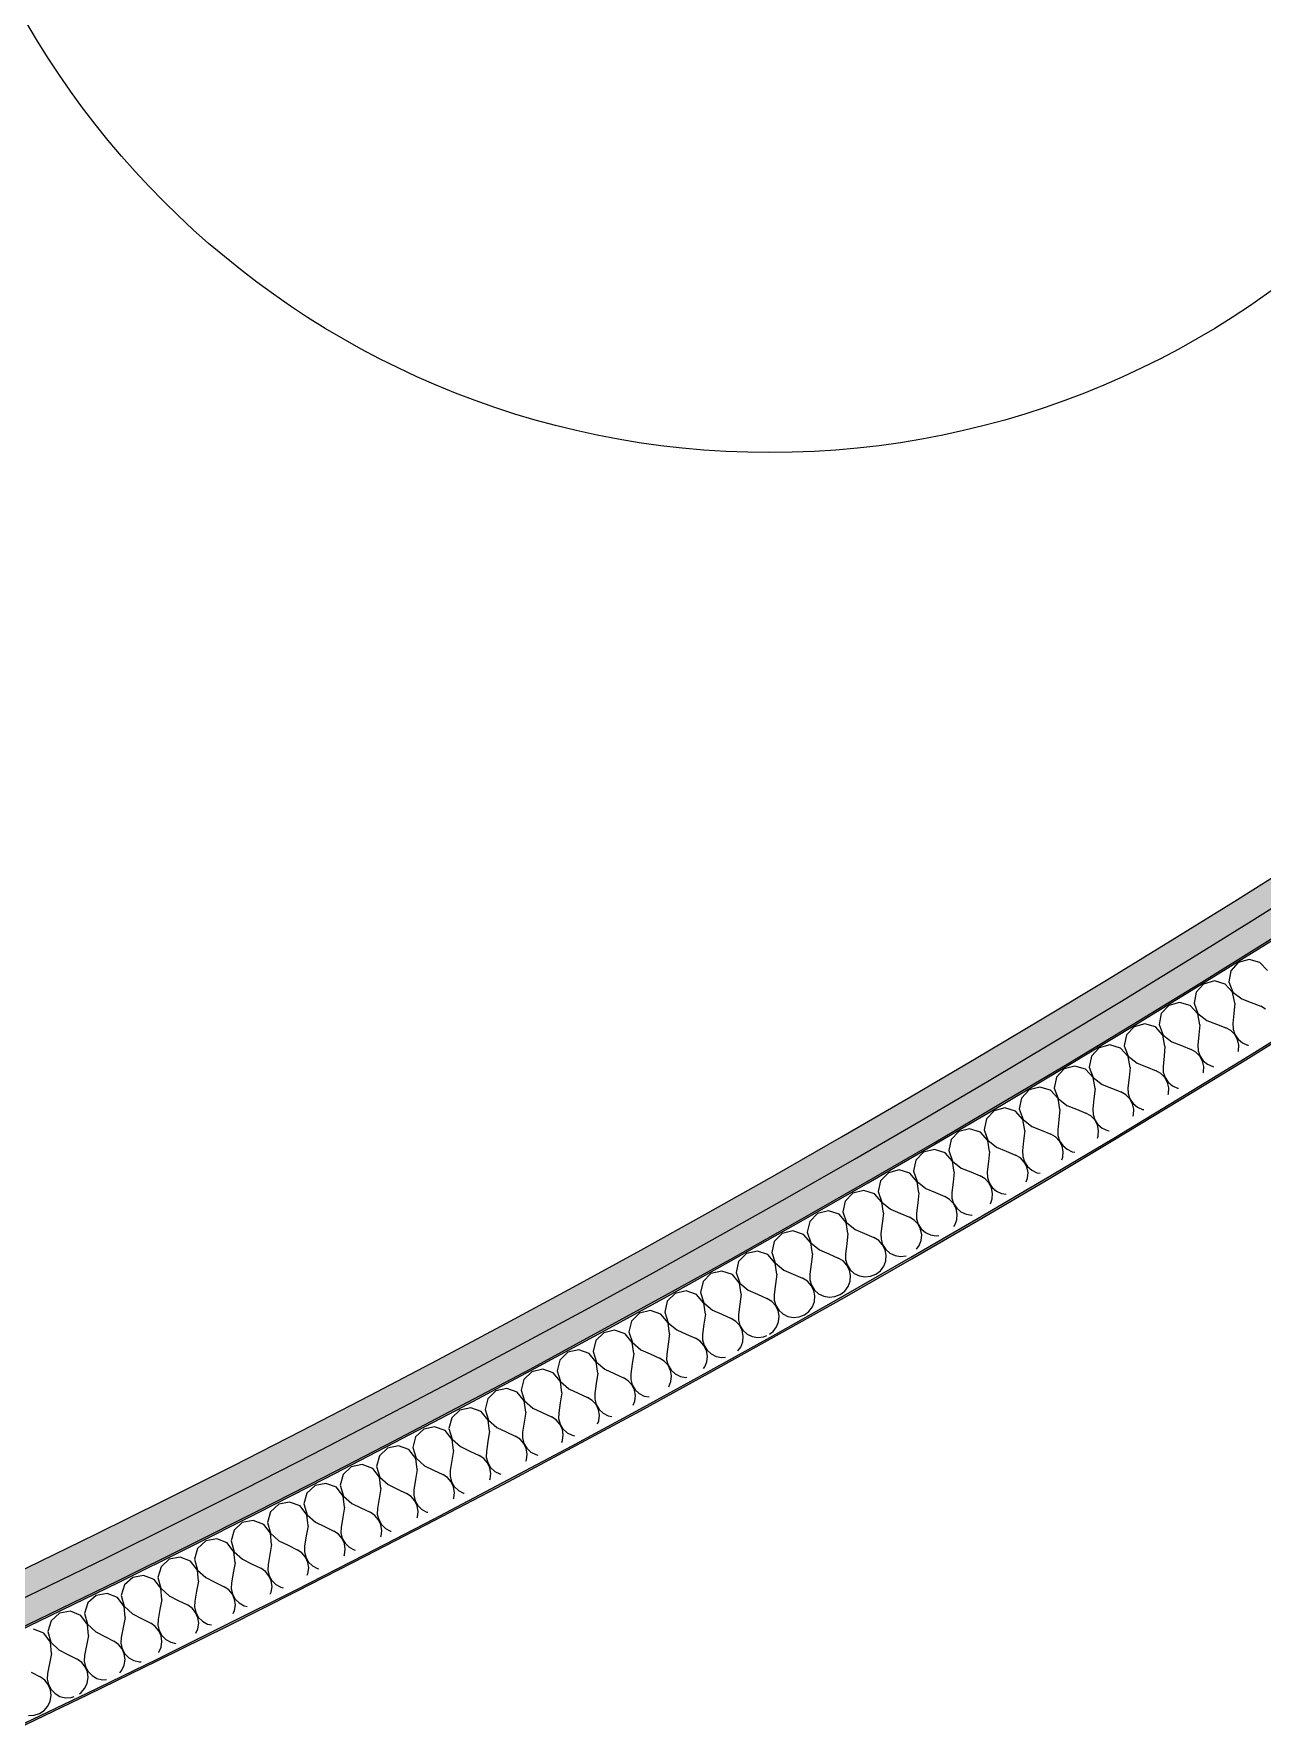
# Model space of a CAD drawing. Header units: millimetres. Extents: x -50172 to 90294, y -80883 to 25069.
# Drawn here: x -23674 to -22958, y -50187 to -49199 of the extents above; entities that cross this region are included whole.
import ezdxf
from ezdxf.enums import TextEntityAlignment as Align

# ---------------------------------------------------------------- set-up
doc = ezdxf.new("R2010")
doc.units = ezdxf.units.MM
doc.header["$MEASUREMENT"] = 0
doc.layers.add('New_A-15-MG_Structural_Grid_Phase_2', color=7, linetype='Continuous')
doc.layers.add('New_A-25-M_Wall_Int', color=7, linetype='Continuous')
for name, color, linetype, lineweight, true_color in [('New_A-15-MG_Structural_Grid_Phase_2_Pen_No__222', 7, 'Continuous', 13, 0x65af33), ('New_A-25-M_Wall_Int_Pen_No__107', 7, 'Continuous', 15, 0xa6a6a6), ('New_A-25-M_Wall_Int_Pen_No__81', 7, 'Continuous', 20, 0x6a6a6a)]:
    doc.layers.add(name, color=color, linetype=linetype, lineweight=lineweight, true_color=true_color)
doc.layers.add('New_A-25-M_Wall_Int_Pen_No__1', color=7, linetype='Continuous', lineweight=13)
doc.layers.add('New_A-25-M_Wall_Int_Pen_No__150', color=7, linetype='Continuous', lineweight=0)
doc.styles.add('GENERATED_STYLE_4', font='')
doc.styles.get('GENERATED_STYLE_4').set_extended_font_data('Swis721 BT')

# ---------------------------------------------------------------- blocks, each defined once
blk = doc.blocks.new('*X403')
at = {"layer": 'New_A-25-M_Wall_Int_Pen_No__150', "linetype": 'Continuous'}
for p, q in [((-22976.68, -49744.91), (-22977.88, -49751.3)), ((-22972.3, -49740.09), (-22976.68, -49744.91)), ((-22966.05, -49738.3), (-22972.3, -49740.09)), ((-22959.79, -49740.05), (-22966.05, -49738.3)), ((-22955.38, -49744.83), (-22959.79, -49740.05)), ((-22992.53, -49752.63), (-22996.92, -49757.43)), ((-22986.27, -49750.86), (-22992.53, -49752.63)), ((-22980.01, -49752.63), (-22986.27, -49750.86)), ((-22975.62, -49757.42), (-22980.01, -49752.63)), ((-22977.88, -49751.3), (-22975.54, -49757.37)), ((-23012.8, -49765.11), (-23017.2, -49769.89)), ((-23006.53, -49763.35), (-23012.8, -49765.11)), ((-23000.28, -49765.14), (-23006.53, -49763.35)), ((-22996.92, -49757.43), (-22998.14, -49763.82)), ((-22998.14, -49763.82), (-22995.82, -49769.9)), ((-22974.4, -49763.82), (-22975.62, -49757.42)), ((-22975.54, -49757.37), (-22970.35, -49761.3)), ((-22974.4, -49763.82), (-22974.94, -49769.75)), ((-22970.35, -49761.3), (-22964.8, -49763.46)), ((-22964.8, -49763.46), (-22959.24, -49765.62)), ((-23017.2, -49769.89), (-23018.44, -49776.28)), ((-22995.9, -49769.95), (-23000.28, -49765.14)), ((-22994.71, -49776.35), (-22995.9, -49769.95)), ((-22995.82, -49769.9), (-22990.64, -49773.85)), ((-22990.64, -49773.85), (-22985.1, -49776.02)), ((-22974.94, -49769.75), (-22975.48, -49775.69)), ((-22956.37, -49767.21), (-22959.24, -49765.62)), ((-23037.52, -49782.29), (-23038.78, -49788.67)), ((-23033.1, -49777.52), (-23037.52, -49782.29)), ((-23026.83, -49775.78), (-23033.1, -49777.52)), ((-23020.58, -49777.59), (-23026.83, -49775.78)), ((-23016.22, -49782.42), (-23020.58, -49777.59)), ((-23018.44, -49776.28), (-23016.14, -49782.37)), ((-23015.05, -49788.82), (-23016.22, -49782.42)), ((-23016.14, -49782.37), (-23010.98, -49786.33)), ((-22995.26, -49782.28), (-22995.82, -49788.21)), ((-22994.71, -49776.35), (-22995.26, -49782.28)), ((-22985.1, -49776.02), (-22979.55, -49778.2)), ((-22976.68, -49779.8), (-22979.55, -49778.2)), ((-22974.36, -49782.13), (-22976.68, -49779.8)), ((-22975.48, -49775.69), (-22975.33, -49778.97)), ((-22975.33, -49778.97), (-22974.28, -49782.08)), ((-22972.78, -49785.01), (-22974.36, -49782.13)), ((-22974.28, -49782.08), (-22972.42, -49784.79)), ((-22972.42, -49784.79), (-22969.89, -49786.88)), ((-23057.88, -49794.62), (-23059.16, -49801)), ((-23053.45, -49789.87), (-23057.88, -49794.62)), ((-23047.17, -49788.15), (-23053.45, -49789.87)), ((-23040.93, -49789.98), (-23047.17, -49788.15)), ((-23036.58, -49794.82), (-23040.93, -49789.98)), ((-23038.78, -49788.67), (-23036.5, -49794.77)), ((-23036.5, -49794.77), (-23031.35, -49798.75)), ((-23015.62, -49794.75), (-23016.2, -49800.68)), ((-23015.05, -49788.82), (-23015.62, -49794.75)), ((-23010.98, -49786.33), (-23005.44, -49788.52)), ((-23005.44, -49788.52), (-22999.89, -49790.71)), ((-22997.03, -49792.33), (-22999.89, -49790.71)), ((-22994.72, -49794.67), (-22997.03, -49792.33)), ((-22995.82, -49788.21), (-22995.68, -49791.5)), ((-22995.68, -49791.5), (-22994.64, -49794.62)), ((-22993.14, -49797.55), (-22994.72, -49794.67)), ((-22994.64, -49794.62), (-22992.79, -49797.33)), ((-22972.04, -49788.21), (-22972.78, -49785.01)), ((-22972.35, -49791.91), (-22972.21, -49791.5)), ((-22972.21, -49791.5), (-22972.04, -49788.21)), ((-22969.89, -49786.88), (-22966.87, -49788.2)), ((-22966.87, -49788.2), (-22966.42, -49788.26)), ((-23073.83, -49802.15), (-23078.28, -49806.89)), ((-23067.55, -49800.45), (-23073.83, -49802.15)), ((-23061.31, -49802.3), (-23067.55, -49800.45)), ((-23056.98, -49807.15), (-23061.31, -49802.3)), ((-23059.16, -49801), (-23056.9, -49807.1)), ((-23035.43, -49801.22), (-23036.58, -49794.82)), ((-23035.43, -49801.22), (-23036.02, -49807.15)), ((-23031.35, -49798.75), (-23025.82, -49800.96)), ((-23025.82, -49800.96), (-23020.28, -49803.16)), ((-23017.42, -49804.79), (-23020.28, -49803.16)), ((-23016.2, -49800.68), (-23016.07, -49803.96)), ((-23016.07, -49803.96), (-23015.04, -49807.08)), ((-22992.42, -49800.75), (-22993.14, -49797.55)), ((-22992.79, -49797.33), (-22990.26, -49799.43)), ((-22992.74, -49804.45), (-22992.6, -49804.04)), ((-22992.6, -49804.04), (-22992.42, -49800.75)), ((-22990.26, -49799.43), (-22987.25, -49800.76)), ((-22987.25, -49800.76), (-22986.83, -49800.82)), ((-23094.25, -49814.36), (-23098.72, -49819.09)), ((-23087.97, -49812.68), (-23094.25, -49814.36)), ((-23081.74, -49814.56), (-23087.97, -49812.68)), ((-23078.28, -49806.89), (-23079.58, -49813.26)), ((-23079.58, -49813.26), (-23077.34, -49819.37)), ((-23055.85, -49813.56), (-23056.98, -49807.15)), ((-23056.9, -49807.1), (-23051.76, -49811.1)), ((-23055.85, -49813.56), (-23056.46, -49819.49)), ((-23051.76, -49811.1), (-23046.24, -49813.33)), ((-23046.24, -49813.33), (-23040.71, -49815.55)), ((-23036.02, -49807.15), (-23036.62, -49813.08)), ((-23036.62, -49813.08), (-23036.5, -49816.36)), ((-23015.12, -49807.13), (-23017.42, -49804.79)), ((-23013.55, -49810.02), (-23015.12, -49807.13)), ((-23015.04, -49807.08), (-23013.2, -49809.8)), ((-23012.83, -49813.23), (-23013.55, -49810.02)), ((-23013.2, -49809.8), (-23010.68, -49811.91)), ((-23013.02, -49816.51), (-23012.83, -49813.23)), ((-23010.68, -49811.91), (-23007.67, -49813.25)), ((-23007.67, -49813.25), (-23007.16, -49813.32)), ((-23098.72, -49819.09), (-23100.04, -49825.46)), ((-23077.42, -49819.42), (-23081.74, -49814.56)), ((-23076.31, -49825.83), (-23077.42, -49819.42)), ((-23077.34, -49819.37), (-23072.21, -49823.38)), ((-23072.21, -49823.38), (-23066.69, -49825.63)), ((-23056.46, -49819.49), (-23057.08, -49825.41)), ((-23037.86, -49817.19), (-23040.71, -49815.55)), ((-23035.56, -49819.54), (-23037.86, -49817.19)), ((-23036.5, -49816.36), (-23035.48, -49819.49)), ((-23034, -49822.43), (-23035.56, -49819.54)), ((-23035.48, -49819.49), (-23033.64, -49822.21)), ((-23033.29, -49825.64), (-23034, -49822.43)), ((-23033.64, -49822.21), (-23031.13, -49824.33)), ((-23031.13, -49824.33), (-23028.13, -49825.68)), ((-23013.21, -49817.04), (-23013.02, -49816.51)), ((-23119.2, -49831.23), (-23120.53, -49837.6)), ((-23114.71, -49826.51), (-23119.2, -49831.23)), ((-23108.43, -49824.86), (-23114.71, -49826.51)), ((-23102.2, -49826.75), (-23108.43, -49824.86)), ((-23097.9, -49831.63), (-23102.2, -49826.75)), ((-23100.04, -49825.46), (-23097.81, -49831.58)), ((-23096.8, -49838.04), (-23097.9, -49831.63)), ((-23097.81, -49831.58), (-23092.7, -49835.61)), ((-23076.94, -49831.76), (-23077.57, -49837.68)), ((-23076.31, -49825.83), (-23076.94, -49831.76)), ((-23066.69, -49825.63), (-23061.17, -49827.87)), ((-23058.33, -49829.52), (-23061.17, -49827.87)), ((-23056.04, -49831.87), (-23058.33, -49829.52)), ((-23057.08, -49825.41), (-23056.96, -49828.7)), ((-23056.96, -49828.7), (-23055.96, -49831.83)), ((-23054.49, -49834.77), (-23056.04, -49831.87)), ((-23055.96, -49831.83), (-23054.13, -49834.56)), ((-23033.76, -49829.68), (-23033.49, -49828.92)), ((-23033.49, -49828.92), (-23033.29, -49825.64)), ((-23028.13, -49825.68), (-23027.42, -49825.78)), ((-23139.71, -49843.3), (-23141.07, -49849.66)), ((-23135.21, -49838.6), (-23139.71, -49843.3)), ((-23128.92, -49836.96), (-23135.21, -49838.6)), ((-23122.7, -49838.87), (-23128.92, -49836.96)), ((-23118.41, -49843.77), (-23122.7, -49838.87)), ((-23120.53, -49837.6), (-23118.33, -49843.72)), ((-23117.34, -49850.19), (-23118.41, -49843.77)), ((-23118.33, -49843.72), (-23113.23, -49847.76)), ((-23097.45, -49843.96), (-23098.11, -49849.89)), ((-23096.8, -49838.04), (-23097.45, -49843.96)), ((-23092.7, -49835.61), (-23087.19, -49837.87)), ((-23087.19, -49837.87), (-23081.68, -49840.13)), ((-23078.84, -49841.78), (-23081.68, -49840.13)), ((-23076.56, -49844.15), (-23078.84, -49841.78)), ((-23077.57, -49837.68), (-23077.47, -49840.97)), ((-23077.47, -49840.97), (-23076.47, -49844.1)), ((-23075.01, -49847.05), (-23076.56, -49844.15)), ((-23076.47, -49844.1), (-23074.66, -49846.83)), ((-23053.79, -49837.98), (-23054.49, -49834.77)), ((-23054.4, -49842.38), (-23054, -49841.26)), ((-23054.13, -49834.56), (-23051.62, -49836.68)), ((-23054, -49841.26), (-23053.79, -49837.98)), ((-23051.62, -49836.68), (-23048.63, -49838.04)), ((-23048.63, -49838.04), (-23047.6, -49838.19)), ((-23155.75, -49850.62), (-23160.26, -49855.31)), ((-23149.45, -49849), (-23155.75, -49850.62)), ((-23143.24, -49850.94), (-23149.45, -49849)), ((-23138.97, -49855.84), (-23143.24, -49850.94)), ((-23141.07, -49849.66), (-23138.88, -49855.79)), ((-23117.34, -49850.19), (-23118.01, -49856.11)), ((-23113.23, -49847.76), (-23107.73, -49850.04)), ((-23107.73, -49850.04), (-23102.22, -49852.32)), ((-23099.38, -49853.98), (-23102.22, -49852.32)), ((-23097.11, -49856.36), (-23099.38, -49853.98)), ((-23098.11, -49849.89), (-23098.02, -49853.17)), ((-23098.02, -49853.17), (-23097.03, -49856.31)), ((-23075.11, -49855.12), (-23074.55, -49853.54)), ((-23074.33, -49850.26), (-23075.01, -49847.05)), ((-23074.66, -49846.83), (-23072.16, -49848.97)), ((-23074.55, -49853.54), (-23074.33, -49850.26)), ((-23072.16, -49848.97), (-23069.16, -49850.34)), ((-23069.16, -49850.34), (-23067.7, -49850.56)), ((-23176.33, -49862.58), (-23180.85, -49867.25)), ((-23170.02, -49860.98), (-23176.33, -49862.58)), ((-23163.82, -49862.93), (-23170.02, -49860.98)), ((-23159.56, -49867.85), (-23163.82, -49862.93)), ((-23160.26, -49855.31), (-23161.64, -49861.67)), ((-23161.64, -49861.67), (-23159.48, -49867.8)), ((-23137.92, -49862.26), (-23138.97, -49855.84)), ((-23138.88, -49855.79), (-23133.8, -49859.85)), ((-23137.92, -49862.26), (-23138.6, -49868.18)), ((-23133.8, -49859.85), (-23128.3, -49862.15)), ((-23128.3, -49862.15), (-23122.8, -49864.45)), ((-23118.01, -49856.11), (-23118.68, -49862.03)), ((-23118.68, -49862.03), (-23118.6, -49865.31)), ((-23095.58, -49859.26), (-23097.11, -49856.36)), ((-23097.03, -49856.31), (-23095.22, -49859.05)), ((-23094.9, -49862.48), (-23095.58, -49859.26)), ((-23095.22, -49859.05), (-23092.73, -49861.19)), ((-23095.13, -49865.76), (-23094.9, -49862.48)), ((-23092.73, -49861.19), (-23089.74, -49862.57)), ((-23089.74, -49862.57), (-23087.73, -49862.88)), ((-23190.63, -49872.89), (-23196.94, -49874.47)), ((-23184.43, -49874.86), (-23190.63, -49872.89)), ((-23180.85, -49867.25), (-23182.25, -49873.61)), ((-23182.25, -49873.61), (-23180.11, -49879.75)), ((-23158.53, -49874.28), (-23159.56, -49867.85)), ((-23159.48, -49867.8), (-23154.4, -49871.88)), ((-23154.4, -49871.88), (-23148.91, -49874.2)), ((-23138.6, -49868.18), (-23139.29, -49874.1)), ((-23119.97, -49866.12), (-23122.8, -49864.45)), ((-23117.71, -49868.5), (-23119.97, -49866.12)), ((-23118.6, -49865.31), (-23117.62, -49868.45)), ((-23116.18, -49871.41), (-23117.71, -49868.5)), ((-23117.62, -49868.45), (-23115.82, -49871.2)), ((-23115.52, -49874.63), (-23116.18, -49871.41)), ((-23115.82, -49871.2), (-23113.34, -49873.35)), ((-23113.34, -49873.35), (-23110.35, -49874.73)), ((-23095.92, -49867.91), (-23095.13, -49865.76)), ((-23201.48, -49879.13), (-23202.9, -49885.48)), ((-23196.94, -49874.47), (-23201.48, -49879.13)), ((-23180.19, -49879.8), (-23184.43, -49874.86)), ((-23179.18, -49886.22), (-23180.19, -49879.8)), ((-23180.11, -49879.75), (-23175.05, -49883.84)), ((-23159.23, -49880.19), (-23159.95, -49886.11)), ((-23158.53, -49874.28), (-23159.23, -49880.19)), ((-23148.91, -49874.2), (-23143.42, -49876.51)), ((-23140.6, -49878.19), (-23143.42, -49876.51)), ((-23138.34, -49880.58), (-23140.6, -49878.19)), ((-23139.29, -49874.1), (-23139.22, -49877.39)), ((-23139.22, -49877.39), (-23138.26, -49880.53)), ((-23136.83, -49883.49), (-23138.34, -49880.58)), ((-23138.26, -49880.53), (-23136.47, -49883.28)), ((-23136.17, -49886.71), (-23136.83, -49883.49)), ((-23136.47, -49883.28), (-23133.99, -49885.44)), ((-23116.8, -49880.76), (-23115.76, -49877.91)), ((-23115.76, -49877.91), (-23115.52, -49874.63)), ((-23110.35, -49874.73), (-23107.69, -49875.16)), ((-23222.15, -49890.94), (-23223.59, -49897.28)), ((-23217.59, -49886.3), (-23222.15, -49890.94)), ((-23211.28, -49884.74), (-23217.59, -49886.3)), ((-23205.08, -49886.73), (-23211.28, -49884.74)), ((-23200.86, -49891.67), (-23205.08, -49886.73)), ((-23202.9, -49885.48), (-23200.77, -49891.63)), ((-23199.87, -49898.11), (-23200.86, -49891.67)), ((-23200.77, -49891.63), (-23195.73, -49895.74)), ((-23179.9, -49892.14), (-23180.63, -49898.05)), ((-23179.18, -49886.22), (-23179.9, -49892.14)), ((-23175.05, -49883.84), (-23169.56, -49886.17)), ((-23169.56, -49886.17), (-23164.08, -49888.5)), ((-23161.26, -49890.19), (-23164.08, -49888.5)), ((-23159.01, -49892.59), (-23161.26, -49890.19)), ((-23159.95, -49886.11), (-23159.88, -49889.4)), ((-23159.88, -49889.4), (-23158.93, -49892.54)), ((-23157.51, -49895.51), (-23159.01, -49892.59)), ((-23158.93, -49892.54), (-23157.15, -49895.3)), ((-23138.16, -49893.9), (-23137.56, -49893.08)), ((-23137.56, -49893.08), (-23136.42, -49889.99)), ((-23136.42, -49889.99), (-23136.17, -49886.71)), ((-23133.99, -49885.44), (-23131.01, -49886.83)), ((-23131.01, -49886.83), (-23127.75, -49887.36)), ((-23127.75, -49887.36), (-23127.48, -49887.33)), ((-23242.85, -49902.68), (-23244.31, -49909.03)), ((-23238.28, -49898.06), (-23242.85, -49902.68)), ((-23231.96, -49896.52), (-23238.28, -49898.06)), ((-23225.77, -49898.53), (-23231.96, -49896.52)), ((-23221.56, -49903.49), (-23225.77, -49898.53)), ((-23223.59, -49897.28), (-23221.48, -49903.44)), ((-23220.6, -49909.92), (-23221.56, -49903.49)), ((-23221.48, -49903.44), (-23216.45, -49907.56)), ((-23199.87, -49898.11), (-23200.61, -49904.02)), ((-23195.73, -49895.74), (-23190.25, -49898.09)), ((-23190.25, -49898.09), (-23184.78, -49900.43)), ((-23181.96, -49902.13), (-23184.78, -49900.43)), ((-23179.72, -49904.53), (-23181.96, -49902.13)), ((-23180.63, -49898.05), (-23180.58, -49901.34)), ((-23180.58, -49901.34), (-23179.64, -49904.48)), ((-23158.27, -49905.09), (-23157.12, -49902.01)), ((-23156.86, -49898.73), (-23157.51, -49895.51)), ((-23157.15, -49895.3), (-23154.67, -49897.46)), ((-23157.12, -49902.01), (-23156.86, -49898.73)), ((-23154.67, -49897.46), (-23151.7, -49898.87)), ((-23151.7, -49898.87), (-23148.45, -49899.41)), ((-23148.45, -49899.41), (-23146.81, -49899.22)), ((-23259.01, -49909.75), (-23263.59, -49914.36)), ((-23252.68, -49908.23), (-23259.01, -49909.75)), ((-23246.5, -49910.26), (-23252.68, -49908.23)), ((-23242.31, -49915.24), (-23246.5, -49910.26)), ((-23244.31, -49909.03), (-23242.22, -49915.19)), ((-23220.6, -49909.92), (-23221.36, -49915.83)), ((-23216.45, -49907.56), (-23210.98, -49909.93)), ((-23210.98, -49909.93), (-23205.51, -49912.3)), ((-23202.7, -49914), (-23205.51, -49912.3)), ((-23200.61, -49904.02), (-23201.36, -49909.93)), ((-23201.36, -49909.93), (-23201.32, -49913.22)), ((-23201.32, -49913.22), (-23200.38, -49916.36)), ((-23178.22, -49907.46), (-23179.72, -49904.53)), ((-23179.64, -49904.48), (-23177.86, -49907.25)), ((-23177.59, -49910.68), (-23178.22, -49907.46)), ((-23177.86, -49907.25), (-23175.4, -49909.42)), ((-23177.86, -49913.96), (-23177.59, -49910.68)), ((-23175.4, -49909.42), (-23172.43, -49910.84)), ((-23172.43, -49910.84), (-23169.18, -49911.38)), ((-23169.18, -49911.38), (-23166.02, -49911.04)), ((-23159.85, -49907.24), (-23158.27, -49905.09)), ((-23279.77, -49921.38), (-23284.37, -49925.98)), ((-23273.44, -49919.88), (-23279.77, -49921.38)), ((-23267.27, -49921.93), (-23273.44, -49919.88)), ((-23263.09, -49926.92), (-23267.27, -49921.93)), ((-23263.59, -49914.36), (-23265.07, -49920.7)), ((-23265.07, -49920.7), (-23263, -49926.87)), ((-23241.36, -49921.67), (-23242.31, -49915.24)), ((-23242.22, -49915.19), (-23237.2, -49919.33)), ((-23241.36, -49921.67), (-23242.14, -49927.58)), ((-23237.2, -49919.33), (-23231.74, -49921.71)), ((-23231.74, -49921.71), (-23226.28, -49924.1)), ((-23221.36, -49915.83), (-23222.12, -49921.74)), ((-23222.12, -49921.74), (-23222.1, -49925.03)), ((-23200.47, -49916.41), (-23202.7, -49914)), ((-23198.98, -49919.34), (-23200.47, -49916.41)), ((-23200.38, -49916.36), (-23198.62, -49919.14)), ((-23198.35, -49922.57), (-23198.98, -49919.34)), ((-23198.64, -49925.85), (-23198.35, -49922.57)), ((-23198.62, -49919.14), (-23196.16, -49921.32)), ((-23196.16, -49921.32), (-23193.19, -49922.74)), ((-23193.19, -49922.74), (-23189.95, -49923.3)), ((-23189.95, -49923.3), (-23186.67, -49922.95)), ((-23186.67, -49922.95), (-23183.6, -49921.72)), ((-23183.6, -49921.72), (-23180.99, -49919.7)), ((-23180.99, -49919.7), (-23179.02, -49917.04)), ((-23179.02, -49917.04), (-23177.86, -49913.96)), ((-23300.57, -49932.94), (-23305.19, -49937.53)), ((-23294.24, -49931.46), (-23300.57, -49932.94)), ((-23288.07, -49933.53), (-23294.24, -49931.46)), ((-23284.37, -49925.98), (-23285.87, -49932.31)), ((-23285.87, -49932.31), (-23283.82, -49938.49)), ((-23262.16, -49933.36), (-23263.09, -49926.92)), ((-23263, -49926.87), (-23258, -49931.03)), ((-23258, -49931.03), (-23252.55, -49933.43)), ((-23242.14, -49927.58), (-23242.93, -49933.49)), ((-23223.48, -49925.81), (-23226.28, -49924.1)), ((-23221.25, -49928.23), (-23223.48, -49925.81)), ((-23222.1, -49925.03), (-23221.17, -49928.18)), ((-23219.77, -49931.16), (-23221.25, -49928.23)), ((-23221.17, -49928.18), (-23219.41, -49930.96)), ((-23219.16, -49934.39), (-23219.77, -49931.16)), ((-23219.41, -49930.96), (-23216.96, -49933.14)), ((-23216.96, -49933.14), (-23214, -49934.58)), ((-23204.4, -49933.58), (-23201.78, -49931.57)), ((-23201.78, -49931.57), (-23199.81, -49928.93)), ((-23199.81, -49928.93), (-23198.64, -49925.85)), ((-23315.07, -49942.98), (-23321.41, -49944.44)), ((-23308.91, -49945.07), (-23315.07, -49942.98)), ((-23305.19, -49937.53), (-23306.71, -49943.85)), ((-23283.91, -49938.53), (-23288.07, -49933.53)), ((-23283, -49944.98), (-23283.91, -49938.53)), ((-23283.82, -49938.49), (-23278.83, -49942.66)), ((-23278.83, -49942.66), (-23273.38, -49945.08)), ((-23262.96, -49939.26), (-23263.76, -49945.17)), ((-23262.16, -49933.36), (-23262.96, -49939.26)), ((-23252.55, -49933.43), (-23247.09, -49935.83)), ((-23244.29, -49937.55), (-23247.09, -49935.83)), ((-23242.07, -49939.98), (-23244.29, -49937.55)), ((-23242.93, -49933.49), (-23242.91, -49936.77)), ((-23242.91, -49936.77), (-23241.99, -49939.93)), ((-23240.61, -49942.91), (-23242.07, -49939.98)), ((-23241.99, -49939.93), (-23240.24, -49942.71)), ((-23240, -49946.14), (-23240.61, -49942.91)), ((-23240.24, -49942.71), (-23237.8, -49944.91)), ((-23222.61, -49943.38), (-23220.63, -49940.74)), ((-23220.63, -49940.74), (-23219.45, -49937.67)), ((-23219.45, -49937.67), (-23219.16, -49934.39)), ((-23214, -49934.58), (-23210.75, -49935.15)), ((-23210.75, -49935.15), (-23207.47, -49934.81)), ((-23207.47, -49934.81), (-23204.4, -49933.58)), ((-23326.04, -49949.01), (-23327.58, -49955.33)), ((-23321.41, -49944.44), (-23326.04, -49949.01)), ((-23304.76, -49950.08), (-23308.91, -49945.07)), ((-23306.71, -49943.85), (-23304.68, -49950.03)), ((-23303.87, -49956.53), (-23304.76, -49950.08)), ((-23304.68, -49950.03), (-23299.7, -49954.22)), ((-23283.82, -49950.88), (-23284.64, -49956.78)), ((-23283, -49944.98), (-23283.82, -49950.88)), ((-23273.38, -49945.08), (-23267.94, -49947.49)), ((-23265.14, -49949.23), (-23267.94, -49947.49)), ((-23262.93, -49951.66), (-23265.14, -49949.23)), ((-23263.76, -49945.17), (-23263.76, -49948.45)), ((-23263.76, -49948.45), (-23262.85, -49951.61)), ((-23261.47, -49954.6), (-23262.93, -49951.66)), ((-23262.85, -49951.61), (-23261.11, -49954.4)), ((-23243.48, -49955.13), (-23241.5, -49952.49)), ((-23241.5, -49952.49), (-23240.3, -49949.42)), ((-23240.3, -49949.42), (-23240, -49946.14)), ((-23237.8, -49944.91), (-23234.84, -49946.35)), ((-23234.84, -49946.35), (-23231.6, -49946.93)), ((-23231.6, -49946.93), (-23228.31, -49946.6)), ((-23228.31, -49946.6), (-23225.24, -49945.39)), ((-23225.24, -49945.39), (-23222.61, -49943.38)), ((-23346.92, -49960.42), (-23348.48, -49966.74)), ((-23342.28, -49955.87), (-23346.92, -49960.42)), ((-23335.94, -49954.43), (-23342.28, -49955.87)), ((-23329.78, -49956.54), (-23335.94, -49954.43)), ((-23325.65, -49961.56), (-23329.78, -49956.54)), ((-23327.58, -49955.33), (-23325.57, -49961.52)), ((-23324.78, -49968.01), (-23325.65, -49961.56)), ((-23325.57, -49961.52), (-23320.6, -49965.72)), ((-23304.71, -49962.43), (-23305.55, -49968.33)), ((-23303.87, -49956.53), (-23304.71, -49962.43)), ((-23299.7, -49954.22), (-23294.26, -49956.66)), ((-23294.26, -49956.66), (-23288.82, -49959.09)), ((-23286.03, -49960.84), (-23288.82, -49959.09)), ((-23283.83, -49963.27), (-23286.03, -49960.84)), ((-23284.64, -49956.78), (-23284.64, -49960.07)), ((-23284.64, -49960.07), (-23283.75, -49963.23)), ((-23262.4, -49964.18), (-23261.19, -49961.11)), ((-23260.88, -49957.83), (-23261.47, -49954.6)), ((-23261.19, -49961.11), (-23260.88, -49957.83)), ((-23261.11, -49954.4), (-23258.67, -49956.6)), ((-23258.67, -49956.6), (-23255.72, -49958.05)), ((-23255.72, -49958.05), (-23252.48, -49958.64)), ((-23252.48, -49958.64), (-23249.19, -49958.32)), ((-23249.19, -49958.32), (-23247.18, -49957.54)), ((-23245.53, -49956.68), (-23243.48, -49955.13)), ((-23367.85, -49971.77), (-23369.43, -49978.08)), ((-23363.19, -49967.23), (-23367.85, -49971.77)), ((-23356.84, -49965.81), (-23363.19, -49967.23)), ((-23350.69, -49967.94), (-23356.84, -49965.81)), ((-23346.58, -49972.98), (-23350.69, -49967.94)), ((-23348.48, -49966.74), (-23346.49, -49972.94)), ((-23324.78, -49968.01), (-23325.64, -49973.91)), ((-23320.6, -49965.72), (-23315.17, -49968.18)), ((-23315.17, -49968.18), (-23309.74, -49970.63)), ((-23306.96, -49972.38), (-23309.74, -49970.63)), ((-23304.76, -49974.82), (-23306.96, -49972.38)), ((-23305.55, -49968.33), (-23305.57, -49971.61)), ((-23305.57, -49971.61), (-23304.68, -49974.78)), ((-23282.38, -49966.22), (-23283.83, -49963.27)), ((-23283.75, -49963.23), (-23282.02, -49966.02)), ((-23281.8, -49969.45), (-23282.38, -49966.22)), ((-23282.12, -49972.73), (-23281.8, -49969.45)), ((-23282.02, -49966.02), (-23279.59, -49968.23)), ((-23279.59, -49968.23), (-23276.64, -49969.69)), ((-23276.64, -49969.69), (-23273.4, -49970.29)), ((-23273.4, -49970.29), (-23271.29, -49970.09)), ((-23264.01, -49966.3), (-23262.4, -49964.18)), ((-23384.14, -49978.53), (-23388.81, -49983.06)), ((-23377.78, -49977.13), (-23384.14, -49978.53)), ((-23371.64, -49979.28), (-23377.78, -49977.13)), ((-23367.54, -49984.33), (-23371.64, -49979.28)), ((-23369.43, -49978.08), (-23367.46, -49984.29)), ((-23345.73, -49979.43), (-23346.61, -49985.33)), ((-23345.73, -49979.43), (-23346.58, -49972.98)), ((-23346.49, -49972.94), (-23341.54, -49977.16)), ((-23341.54, -49977.16), (-23336.12, -49979.63)), ((-23336.12, -49979.63), (-23330.7, -49982.09)), ((-23327.92, -49983.85), (-23330.7, -49982.09)), ((-23326.5, -49979.81), (-23326.52, -49983.09)), ((-23325.64, -49973.91), (-23326.5, -49979.81)), ((-23303.32, -49977.77), (-23304.76, -49974.82)), ((-23304.68, -49974.78), (-23302.96, -49977.57)), ((-23302.75, -49981.01), (-23303.32, -49977.77)), ((-23303.08, -49984.28), (-23302.75, -49981.01)), ((-23302.96, -49977.57), (-23300.53, -49979.79)), ((-23300.53, -49979.79), (-23297.59, -49981.26)), ((-23297.59, -49981.26), (-23294.35, -49981.87)), ((-23294.35, -49981.87), (-23293.82, -49981.83)), ((-23284.06, -49976.74), (-23283.33, -49975.79)), ((-23283.33, -49975.79), (-23282.12, -49972.73)), ((-23405.12, -49989.76), (-23409.8, -49994.27)), ((-23398.76, -49988.38), (-23405.12, -49989.76)), ((-23392.62, -49990.55), (-23398.76, -49988.38)), ((-23388.54, -49995.62), (-23392.62, -49990.55)), ((-23388.81, -49983.06), (-23390.41, -49989.36)), ((-23390.41, -49989.36), (-23388.46, -49995.57)), ((-23366.72, -49990.79), (-23367.61, -49996.68)), ((-23366.72, -49990.79), (-23367.54, -49984.33)), ((-23367.46, -49984.29), (-23362.52, -49988.52)), ((-23362.52, -49988.52), (-23357.1, -49991.01)), ((-23357.1, -49991.01), (-23351.69, -49993.49)), ((-23347.49, -49991.22), (-23347.52, -49994.51)), ((-23346.61, -49985.33), (-23347.49, -49991.22)), ((-23325.73, -49986.31), (-23327.92, -49983.85)), ((-23326.52, -49983.09), (-23325.65, -49986.26)), ((-23324.3, -49989.26), (-23325.73, -49986.31)), ((-23325.65, -49986.26), (-23323.94, -49989.06)), ((-23323.74, -49992.5), (-23324.3, -49989.26)), ((-23323.94, -49989.06), (-23321.52, -49991.29)), ((-23321.52, -49991.29), (-23318.58, -49992.77)), ((-23304.27, -49987.27), (-23303.08, -49984.28)), ((-23426.13, -50000.93), (-23430.83, -50005.42)), ((-23419.77, -49999.57), (-23426.13, -50000.93)), ((-23413.64, -50001.75), (-23419.77, -49999.57)), ((-23409.58, -50006.83), (-23413.64, -50001.75)), ((-23409.8, -49994.27), (-23411.42, -50000.57)), ((-23411.42, -50000.57), (-23409.49, -50006.79)), ((-23387.74, -50002.07), (-23388.65, -50007.96)), ((-23387.74, -50002.07), (-23388.54, -49995.62)), ((-23388.46, -49995.57), (-23383.53, -49999.82)), ((-23383.53, -49999.82), (-23378.12, -50002.33)), ((-23378.12, -50002.33), (-23372.72, -50004.83)), ((-23367.61, -49996.68), (-23368.51, -50002.57)), ((-23348.92, -49995.26), (-23351.69, -49993.49)), ((-23346.74, -49997.72), (-23348.92, -49995.26)), ((-23347.52, -49994.51), (-23346.65, -49997.68)), ((-23345.32, -50000.68), (-23346.74, -49997.72)), ((-23346.65, -49997.68), (-23344.95, -50000.48)), ((-23344.76, -50003.92), (-23345.32, -50000.68)), ((-23344.95, -50000.48), (-23342.54, -50002.72)), ((-23325.01, -49998.07), (-23324.08, -49995.77)), ((-23324.08, -49995.77), (-23323.74, -49992.5)), ((-23318.58, -49992.77), (-23315.84, -49993.29)), ((-23447.19, -50012.02), (-23451.9, -50016.5)), ((-23440.82, -50010.69), (-23447.19, -50012.02)), ((-23434.7, -50012.89), (-23440.82, -50010.69)), ((-23430.83, -50005.42), (-23432.47, -50011.72)), ((-23432.47, -50011.72), (-23430.56, -50017.94)), ((-23408.79, -50013.29), (-23409.58, -50006.83)), ((-23409.49, -50006.79), (-23404.58, -50011.05)), ((-23404.58, -50011.05), (-23399.18, -50013.58)), ((-23388.65, -50007.96), (-23389.57, -50013.85)), ((-23369.95, -50006.61), (-23372.72, -50004.83)), ((-23367.78, -50009.07), (-23369.95, -50006.61)), ((-23368.51, -50002.57), (-23368.55, -50005.85)), ((-23368.55, -50005.85), (-23367.69, -50009.03)), ((-23366.37, -50012.04), (-23367.78, -50009.07)), ((-23367.69, -50009.03), (-23366, -50011.84)), ((-23365.82, -50015.28), (-23366.37, -50012.04)), ((-23366, -50011.84), (-23363.6, -50014.08)), ((-23345.81, -50008.9), (-23345.12, -50007.19)), ((-23345.12, -50007.19), (-23344.76, -50003.92)), ((-23342.54, -50002.72), (-23339.61, -50004.21)), ((-23339.61, -50004.21), (-23337.56, -50004.61)), ((-23461.9, -50021.74), (-23468.27, -50023.05)), ((-23455.79, -50023.96), (-23461.9, -50021.74)), ((-23451.9, -50016.5), (-23453.56, -50022.8)), ((-23430.65, -50017.98), (-23434.7, -50012.89)), ((-23429.88, -50024.45), (-23430.65, -50017.98)), ((-23430.56, -50017.94), (-23425.66, -50022.22)), ((-23409.72, -50019.18), (-23410.66, -50025.06)), ((-23408.79, -50013.29), (-23409.72, -50019.18)), ((-23399.18, -50013.58), (-23393.78, -50016.1)), ((-23391.02, -50017.88), (-23393.78, -50016.1)), ((-23388.86, -50020.35), (-23391.02, -50017.88)), ((-23389.57, -50013.85), (-23389.62, -50017.13)), ((-23389.62, -50017.13), (-23388.77, -50020.31)), ((-23387.46, -50023.32), (-23388.86, -50020.35)), ((-23388.77, -50020.31), (-23387.09, -50023.13)), ((-23366.69, -50019.78), (-23366.19, -50018.55)), ((-23366.19, -50018.55), (-23365.82, -50015.28)), ((-23363.6, -50014.08), (-23360.67, -50015.58)), ((-23360.67, -50015.58), (-23359.2, -50015.87)), ((-23473, -50027.52), (-23474.68, -50033.81)), ((-23468.27, -50023.05), (-23473, -50027.52)), ((-23451.75, -50029.07), (-23455.79, -50023.96)), ((-23453.56, -50022.8), (-23451.67, -50029.02)), ((-23451.01, -50035.53), (-23451.75, -50029.07)), ((-23451.67, -50029.02), (-23446.78, -50033.32)), ((-23430.83, -50030.33), (-23431.79, -50036.21)), ((-23429.88, -50024.45), (-23430.83, -50030.33)), ((-23425.66, -50022.22), (-23420.27, -50024.76)), ((-23420.27, -50024.76), (-23414.88, -50027.3)), ((-23412.13, -50029.09), (-23414.88, -50027.3)), ((-23409.97, -50031.57), (-23412.13, -50029.09)), ((-23410.66, -50025.06), (-23410.72, -50028.35)), ((-23410.72, -50028.35), (-23409.89, -50031.53)), ((-23408.58, -50034.54), (-23409.97, -50031.57)), ((-23409.89, -50031.53), (-23408.21, -50034.35)), ((-23387.65, -50030.69), (-23387.3, -50029.84)), ((-23386.92, -50026.57), (-23387.46, -50023.32)), ((-23387.3, -50029.84), (-23386.92, -50026.57)), ((-23387.09, -50023.13), (-23384.69, -50025.38)), ((-23384.69, -50025.38), (-23381.77, -50026.89)), ((-23381.77, -50026.89), (-23380.74, -50027.09)), ((-23494.14, -50038.47), (-23495.84, -50044.75)), ((-23489.39, -50034.02), (-23494.14, -50038.47)), ((-23483.02, -50032.72), (-23489.39, -50034.02)), ((-23476.91, -50034.96), (-23483.02, -50032.72)), ((-23472.89, -50040.08), (-23476.91, -50034.96)), ((-23474.68, -50033.81), (-23472.81, -50040.04)), ((-23472.17, -50046.55), (-23472.89, -50040.08)), ((-23472.81, -50040.04), (-23467.94, -50044.35)), ((-23451.98, -50041.41), (-23452.95, -50047.29)), ((-23451.01, -50035.53), (-23451.98, -50041.41)), ((-23446.78, -50033.32), (-23441.4, -50035.88)), ((-23441.4, -50035.88), (-23436.02, -50038.43)), ((-23433.27, -50040.23), (-23436.02, -50038.43)), ((-23431.12, -50042.72), (-23433.27, -50040.23)), ((-23431.79, -50036.21), (-23431.86, -50039.49)), ((-23431.86, -50039.49), (-23431.03, -50042.67)), ((-23408.69, -50041.65), (-23408.44, -50041.06)), ((-23408.05, -50037.79), (-23408.58, -50034.54)), ((-23408.44, -50041.06), (-23408.05, -50037.79)), ((-23408.21, -50034.35), (-23405.82, -50036.61)), ((-23405.82, -50036.61), (-23402.9, -50038.12)), ((-23402.9, -50038.12), (-23402.2, -50038.27)), ((-23515.31, -50049.35), (-23517.03, -50055.63)), ((-23510.55, -50044.92), (-23515.31, -50049.35)), ((-23504.17, -50043.64), (-23510.55, -50044.92)), ((-23498.07, -50045.9), (-23504.17, -50043.64)), ((-23494.07, -50051.03), (-23498.07, -50045.9)), ((-23495.84, -50044.75), (-23493.98, -50050.99)), ((-23493.37, -50057.5), (-23494.07, -50051.03)), ((-23493.98, -50050.99), (-23489.12, -50055.32)), ((-23472.17, -50046.55), (-23473.16, -50052.42)), ((-23467.94, -50044.35), (-23462.56, -50046.93)), ((-23462.56, -50046.93), (-23457.19, -50049.5)), ((-23454.44, -50051.31), (-23457.19, -50049.5)), ((-23452.3, -50053.8), (-23454.44, -50051.31)), ((-23452.95, -50047.29), (-23453.04, -50050.57)), ((-23453.04, -50050.57), (-23452.22, -50053.76)), ((-23429.74, -50045.7), (-23431.12, -50042.72)), ((-23431.03, -50042.67), (-23429.37, -50045.5)), ((-23429.22, -50048.94), (-23429.74, -50045.7)), ((-23429.62, -50052.21), (-23429.22, -50048.94)), ((-23429.37, -50045.5), (-23426.99, -50047.77)), ((-23426.99, -50047.77), (-23424.07, -50049.3)), ((-23424.07, -50049.3), (-23423.57, -50049.4)), ((-23536.51, -50060.17), (-23538.25, -50066.43)), ((-23531.74, -50055.74), (-23536.51, -50060.17)), ((-23525.36, -50054.49), (-23531.74, -50055.74)), ((-23519.27, -50056.77), (-23525.36, -50054.49)), ((-23515.28, -50061.91), (-23519.27, -50056.77)), ((-23517.03, -50055.63), (-23515.19, -50061.87)), ((-23493.37, -50057.5), (-23494.37, -50063.37)), ((-23489.12, -50055.32), (-23483.76, -50057.91)), ((-23483.76, -50057.91), (-23478.39, -50060.49)), ((-23475.66, -50062.32), (-23478.39, -50060.49)), ((-23474.15, -50058.3), (-23474.24, -50061.59)), ((-23474.24, -50061.59), (-23473.44, -50064.77)), ((-23473.16, -50052.42), (-23474.15, -50058.3)), ((-23450.93, -50056.78), (-23452.3, -50053.8)), ((-23452.22, -50053.76), (-23450.56, -50056.59)), ((-23450.43, -50060.03), (-23450.93, -50056.78)), ((-23450.84, -50063.3), (-23450.43, -50060.03)), ((-23450.56, -50056.59), (-23448.19, -50058.86)), ((-23448.19, -50058.86), (-23445.28, -50060.4)), ((-23445.28, -50060.4), (-23444.86, -50060.49)), ((-23429.8, -50052.64), (-23429.62, -50052.21)), ((-23557.75, -50070.91), (-23559.51, -50077.18)), ((-23552.97, -50066.51), (-23557.75, -50070.91)), ((-23546.58, -50065.27), (-23552.97, -50066.51)), ((-23540.49, -50067.57), (-23546.58, -50065.27)), ((-23536.52, -50072.73), (-23540.49, -50067.57)), ((-23538.25, -50066.43), (-23536.44, -50072.68)), ((-23514.6, -50068.38), (-23515.62, -50074.25)), ((-23514.6, -50068.38), (-23515.28, -50061.91)), ((-23515.19, -50061.87), (-23510.35, -50066.21)), ((-23510.35, -50066.21), (-23504.99, -50068.82)), ((-23504.99, -50068.82), (-23499.63, -50071.43)), ((-23496.9, -50073.26), (-23499.63, -50071.43)), ((-23495.38, -50069.25), (-23495.49, -50072.53)), ((-23494.37, -50063.37), (-23495.38, -50069.25)), ((-23473.52, -50064.82), (-23475.66, -50062.32)), ((-23472.16, -50067.8), (-23473.52, -50064.82)), ((-23473.44, -50064.77), (-23471.79, -50067.61)), ((-23471.67, -50071.05), (-23472.16, -50067.8)), ((-23472.09, -50074.32), (-23471.67, -50071.05)), ((-23471.79, -50067.61), (-23469.42, -50069.89)), ((-23469.42, -50069.89), (-23466.52, -50071.44)), ((-23466.52, -50071.44), (-23466.07, -50071.53)), ((-23451, -50063.68), (-23450.84, -50063.3)), ((-23574.23, -50077.2), (-23579.02, -50081.59)), ((-23567.84, -50075.99), (-23574.23, -50077.2)), ((-23561.76, -50078.31), (-23567.84, -50075.99)), ((-23557.8, -50083.47), (-23561.76, -50078.31)), ((-23559.51, -50077.18), (-23557.72, -50083.43)), ((-23535.86, -50079.2), (-23536.91, -50085.07)), ((-23535.86, -50079.2), (-23536.52, -50072.73)), ((-23536.44, -50072.68), (-23531.61, -50077.04)), ((-23531.61, -50077.04), (-23526.26, -50079.67)), ((-23526.26, -50079.67), (-23520.91, -50082.29)), ((-23516.65, -50080.12), (-23516.77, -50083.41)), ((-23515.62, -50074.25), (-23516.65, -50080.12)), ((-23494.78, -50075.76), (-23496.9, -50073.26)), ((-23495.49, -50072.53), (-23494.69, -50075.72)), ((-23493.42, -50078.75), (-23494.78, -50075.76)), ((-23494.69, -50075.72), (-23493.05, -50078.56)), ((-23492.94, -50082), (-23493.42, -50078.75)), ((-23493.05, -50078.56), (-23490.69, -50080.85)), ((-23490.69, -50080.85), (-23487.79, -50082.41)), ((-23472.28, -50074.76), (-23472.09, -50074.32)), ((-23595.52, -50087.83), (-23600.33, -50092.2)), ((-23589.13, -50086.63), (-23595.52, -50087.83)), ((-23583.05, -50088.97), (-23589.13, -50086.63)), ((-23579.12, -50094.15), (-23583.05, -50088.97)), ((-23579.02, -50081.59), (-23580.8, -50087.85)), ((-23580.8, -50087.85), (-23579.03, -50094.11)), ((-23557.16, -50089.95), (-23558.22, -50095.81)), ((-23557.16, -50089.95), (-23557.8, -50083.47)), ((-23557.72, -50083.43), (-23552.9, -50087.81)), ((-23552.9, -50087.81), (-23547.56, -50090.45)), ((-23547.56, -50090.45), (-23542.22, -50093.09)), ((-23537.95, -50090.93), (-23538.08, -50094.22)), ((-23536.91, -50085.07), (-23537.95, -50090.93)), ((-23518.18, -50084.13), (-23520.91, -50082.29)), ((-23516.07, -50086.64), (-23518.18, -50084.13)), ((-23516.77, -50083.41), (-23515.98, -50086.6)), ((-23514.72, -50089.64), (-23516.07, -50086.64)), ((-23515.98, -50086.6), (-23514.35, -50089.45)), ((-23514.25, -50092.89), (-23514.72, -50089.64)), ((-23514.35, -50089.45), (-23512, -50091.74)), ((-23493.64, -50085.89), (-23493.37, -50085.27)), ((-23493.37, -50085.27), (-23492.94, -50082)), ((-23487.79, -50082.41), (-23487.2, -50082.54)), ((-23616.84, -50098.39), (-23621.67, -50102.75)), ((-23610.45, -50097.21), (-23616.84, -50098.39)), ((-23604.38, -50099.57), (-23610.45, -50097.21)), ((-23600.46, -50104.77), (-23604.38, -50099.57)), ((-23600.33, -50092.2), (-23602.13, -50098.46)), ((-23602.13, -50098.46), (-23600.38, -50104.72)), ((-23578.5, -50100.63), (-23579.58, -50106.49)), ((-23578.5, -50100.63), (-23579.12, -50094.15)), ((-23579.03, -50094.11), (-23574.23, -50098.5)), ((-23574.23, -50098.5), (-23568.9, -50101.16)), ((-23568.9, -50101.16), (-23563.56, -50103.82)), ((-23558.22, -50095.81), (-23559.29, -50101.68)), ((-23539.5, -50094.93), (-23542.22, -50093.09)), ((-23537.39, -50097.45), (-23539.5, -50094.93)), ((-23538.08, -50094.22), (-23537.3, -50097.41)), ((-23536.05, -50100.45), (-23537.39, -50097.45)), ((-23537.3, -50097.41), (-23535.68, -50100.27)), ((-23535.59, -50103.71), (-23536.05, -50100.45)), ((-23535.68, -50100.27), (-23533.34, -50102.57)), ((-23515.08, -50097.06), (-23514.69, -50096.15)), ((-23514.69, -50096.15), (-23514.25, -50092.89)), ((-23512, -50091.74), (-23509.1, -50093.31)), ((-23509.1, -50093.31), (-23508.25, -50093.5)), ((-23638.2, -50108.88), (-23643.05, -50113.23)), ((-23631.8, -50107.73), (-23638.2, -50108.88)), ((-23625.75, -50110.1), (-23631.8, -50107.73)), ((-23621.84, -50115.31), (-23625.75, -50110.1)), ((-23621.67, -50102.75), (-23623.49, -50109)), ((-23623.49, -50109), (-23621.76, -50115.27)), ((-23599.86, -50111.25), (-23600.46, -50104.77)), ((-23600.38, -50104.72), (-23595.59, -50109.13)), ((-23595.59, -50109.13), (-23590.26, -50111.8)), ((-23579.58, -50106.49), (-23580.66, -50112.35)), ((-23560.85, -50105.67), (-23563.56, -50103.82)), ((-23558.75, -50108.2), (-23560.85, -50105.67)), ((-23559.29, -50101.68), (-23559.43, -50104.96)), ((-23559.43, -50104.96), (-23558.66, -50108.15)), ((-23557.42, -50111.2), (-23558.75, -50108.2)), ((-23558.66, -50108.15), (-23557.05, -50111.02)), ((-23557.05, -50111.02), (-23554.71, -50113.33)), ((-23536.62, -50108.27), (-23536.04, -50106.97)), ((-23536.04, -50106.97), (-23535.59, -50103.71)), ((-23533.34, -50102.57), (-23530.45, -50104.14)), ((-23530.45, -50104.14), (-23529.22, -50104.42)), ((-23659.6, -50119.31), (-23664.45, -50123.63)), ((-23653.19, -50118.17), (-23659.6, -50119.31)), ((-23647.15, -50120.57), (-23653.19, -50118.17)), ((-23643.26, -50125.79), (-23647.15, -50120.57)), ((-23643.05, -50113.23), (-23644.88, -50119.47)), ((-23644.88, -50119.47), (-23643.17, -50125.74)), ((-23621.26, -50121.79), (-23621.84, -50115.31)), ((-23621.76, -50115.27), (-23616.98, -50119.69)), ((-23616.98, -50119.69), (-23611.67, -50122.38)), ((-23600.96, -50117.1), (-23602.07, -50122.96)), ((-23599.86, -50111.25), (-23600.96, -50117.1)), ((-23590.26, -50111.8), (-23584.94, -50114.48)), ((-23582.23, -50116.34), (-23584.94, -50114.48)), ((-23580.14, -50118.87), (-23582.23, -50116.34)), ((-23580.66, -50112.35), (-23580.81, -50115.63)), ((-23580.81, -50115.63), (-23580.05, -50118.83)), ((-23578.82, -50121.88), (-23580.14, -50118.87)), ((-23580.05, -50118.83), (-23578.45, -50121.7)), ((-23558.23, -50119.53), (-23557.43, -50117.72)), ((-23557.43, -50117.72), (-23556.97, -50114.46)), ((-23556.97, -50114.46), (-23557.42, -50111.2)), ((-23554.71, -50113.33), (-23551.83, -50114.91)), ((-23551.83, -50114.91), (-23550.11, -50115.3)), ((-23668.58, -50130.96), (-23674.62, -50128.55)), ((-23664.45, -50123.63), (-23666.31, -50129.87)), ((-23666.31, -50129.87), (-23664.62, -50136.15)), ((-23642.7, -50132.27), (-23643.26, -50125.79)), ((-23643.17, -50125.74), (-23638.41, -50130.18)), ((-23638.41, -50130.18), (-23633.1, -50132.89)), ((-23622.38, -50127.64), (-23623.5, -50133.5)), ((-23621.26, -50121.79), (-23622.38, -50127.64)), ((-23611.67, -50122.38), (-23606.35, -50125.07)), ((-23603.65, -50126.94), (-23606.35, -50125.07)), ((-23601.56, -50129.48), (-23603.65, -50126.94)), ((-23602.07, -50122.96), (-23602.22, -50126.24)), ((-23602.22, -50126.24), (-23601.48, -50129.44)), ((-23600.26, -50132.5), (-23601.56, -50129.48)), ((-23601.48, -50129.44), (-23599.88, -50132.31)), ((-23579.94, -50130.84), (-23578.85, -50128.4)), ((-23578.85, -50128.4), (-23578.38, -50125.14)), ((-23578.38, -50125.14), (-23578.82, -50121.88)), ((-23578.45, -50121.7), (-23576.12, -50124.01)), ((-23576.12, -50124.01), (-23573.24, -50125.61)), ((-23573.24, -50125.61), (-23570.93, -50126.14)), ((-23664.7, -50136.19), (-23668.58, -50130.96)), ((-23664.17, -50142.68), (-23664.7, -50136.19)), ((-23664.62, -50136.15), (-23659.87, -50140.6)), ((-23659.87, -50140.6), (-23654.57, -50143.33)), ((-23643.83, -50138.12), (-23644.97, -50143.97)), ((-23642.7, -50132.27), (-23643.83, -50138.12)), ((-23633.1, -50132.89), (-23627.79, -50135.6)), ((-23625.1, -50137.48), (-23627.79, -50135.6)), ((-23623.02, -50140.02), (-23625.1, -50137.48)), ((-23623.5, -50133.5), (-23623.67, -50136.78)), ((-23623.67, -50136.78), (-23622.94, -50139.98)), ((-23621.73, -50143.04), (-23623.02, -50140.02)), ((-23622.94, -50139.98), (-23621.35, -50142.86)), ((-23601.66, -50142.01), (-23600.31, -50139.01)), ((-23600.31, -50139.01), (-23599.83, -50135.75)), ((-23599.83, -50135.75), (-23600.26, -50132.5)), ((-23599.88, -50132.31), (-23597.56, -50134.64)), ((-23597.56, -50134.64), (-23594.69, -50136.24)), ((-23594.69, -50136.24), (-23591.67, -50136.94)), ((-23665.32, -50148.52), (-23666.48, -50154.37)), ((-23664.17, -50142.68), (-23665.32, -50148.52)), ((-23654.57, -50143.33), (-23649.27, -50146.05)), ((-23646.58, -50147.94), (-23649.27, -50146.05)), ((-23644.52, -50150.49), (-23646.58, -50147.94)), ((-23644.97, -50143.97), (-23645.15, -50147.25)), ((-23645.15, -50147.25), (-23644.43, -50150.45)), ((-23643.23, -50153.52), (-23644.52, -50150.49)), ((-23644.43, -50150.45), (-23642.85, -50153.33)), ((-23623.16, -50152.55), (-23621.8, -50149.55)), ((-23621.8, -50149.55), (-23621.3, -50146.3)), ((-23621.3, -50146.3), (-23621.73, -50143.04)), ((-23621.35, -50142.86), (-23619.04, -50145.19)), ((-23619.04, -50145.19), (-23616.17, -50146.8)), ((-23616.17, -50146.8), (-23612.96, -50147.56)), ((-23612.96, -50147.56), (-23611.98, -50147.52)), ((-23601.87, -50142.25), (-23601.66, -50142.01)), ((-23676.08, -50153.7), (-23670.78, -50156.44)), ((-23668.1, -50158.34), (-23670.78, -50156.44)), ((-23666.04, -50160.9), (-23668.1, -50158.34)), ((-23666.48, -50154.37), (-23666.67, -50157.65)), ((-23666.67, -50157.65), (-23665.95, -50160.86)), ((-23644.69, -50163.02), (-23643.32, -50160.03)), ((-23643.32, -50160.03), (-23642.82, -50156.78)), ((-23642.82, -50156.78), (-23643.23, -50153.52)), ((-23642.85, -50153.33), (-23640.54, -50155.67)), ((-23640.54, -50155.67), (-23637.68, -50157.29)), ((-23637.68, -50157.29), (-23634.48, -50158.07)), ((-23634.48, -50158.07), (-23632.04, -50157.97)), ((-23624.36, -50153.97), (-23623.16, -50152.55)), ((-23664.76, -50163.92), (-23666.04, -50160.9)), ((-23665.95, -50160.86), (-23664.39, -50163.74)), ((-23664.87, -50170.44), (-23664.36, -50167.19)), ((-23664.36, -50167.19), (-23664.76, -50163.92)), ((-23664.39, -50163.74), (-23662.09, -50166.09)), ((-23662.09, -50166.09), (-23659.23, -50167.72)), ((-23659.23, -50167.72), (-23656.03, -50168.5)), ((-23656.03, -50168.5), (-23652.73, -50168.38)), ((-23652.73, -50168.38), (-23650.9, -50167.79)), ((-23647.8, -50166.17), (-23646.84, -50165.53)), ((-23646.84, -50165.53), (-23644.69, -50163.02)), ((-23677.61, -50178.87), (-23674.31, -50178.76)), ((-23674.31, -50178.76), (-23671.16, -50177.75)), ((-23671.16, -50177.75), (-23668.41, -50175.93)), ((-23668.41, -50175.93), (-23666.26, -50173.43)), ((-23666.26, -50173.43), (-23664.87, -50170.44))]:
    blk.add_line(p, q, dxfattribs=at)
blk = doc.blocks.new('Wall_74_1', base_point=(-29918.46, -50217.22))
at = {"layer": 'New_A-25-M_Wall_Int_Pen_No__107', "linetype": 'Continuous'}
for points in [[(-20095.26, -46371.16, -0.413614), (-29918.46, -50217.22), (-29924.46, -50230.97, 0.413614), (-20081.52, -46377.18)], [(-20081.52, -46377.18, -0.413614), (-29924.46, -50230.97), (-29930.45, -50244.72, 0.413614), (-20067.79, -46383.21)]]:
    blk.add_hatch(color=256, dxfattribs=at).paths.add_polyline_path(points)
at = {"layer": 'New_A-25-M_Wall_Int_Pen_No__81', "linetype": 'Continuous', "lineweight": 0, "true_color": 0x353535}
for points in [[(-20067.79, -46383.21, -0.413614), (-29930.45, -50244.72), (-29930.85, -50245.64, 0.413614), (-20066.87, -46383.61)], [(-20021.08, -46403.69, -0.413614), (-29950.84, -50291.47), (-29951.24, -50292.39, 0.413614), (-20020.16, -46404.09)]]:
    blk.add_hatch(color=250, dxfattribs=at).paths.add_polyline_path(points)
at = {"layer": 'New_A-25-M_Wall_Int_Pen_No__1', "linetype": 'Continuous'}
for radius in [7467.12, 7498.12, 7497.12, 7482.12, 7549.12, 7548.12]:
    blk.add_arc((-26933.84, -43372.52), radius, 246.440445, 336.323082, dxfattribs=at)
at = {"layer": 'New_A-25-M_Wall_Int', "color": 250, "lineweight": 50, "true_color": 0x2a2a2a}
blk.add_blockref('*X403', (0, 0), dxfattribs=at)
blk = doc.blocks.new('Standard grid marker_13')
at = {"layer": 'New_A-15-MG_Structural_Grid_Phase_2_Pen_No__222', "linetype": 'Continuous'}
blk.add_circle((22444.88, 0), 500, dxfattribs=at)
at = {"layer": 'New_A-15-MG_Structural_Grid_Phase_2_Pen_No__222', "style": 'GENERATED_STYLE_4'}
for tag, p in [('AC_MarkerText_1_0', (-500, 43.63)), ('AC_MarkerText_1_1', (22444.88, 43.63))]:
    blk.add_attdef(tag, text='', height=350, rotation=210.0234, dxfattribs=at).set_placement(p, align=Align.MIDDLE_CENTER)

msp = doc.modelspace()

# ---------------------------------------------------------------- block references
at = {"layer": 'New_A-15-MG_Structural_Grid_Phase_2', "color": 8, "linetype": 'Continuous', "lineweight": 15, "zscale": 1000, "rotation": 126.417012497801}
msp.add_blockref('Standard grid marker_13', (-9920.77, -67004.75), dxfattribs=at)
at = {"layer": 'New_A-25-M_Wall_Int', "color": 250, "lineweight": 50, "true_color": 0x2a2a2a}
msp.add_blockref('Wall_74_1', (-29918.46, -50217.22), dxfattribs=at)

doc.saveas('drawing.dxf')
